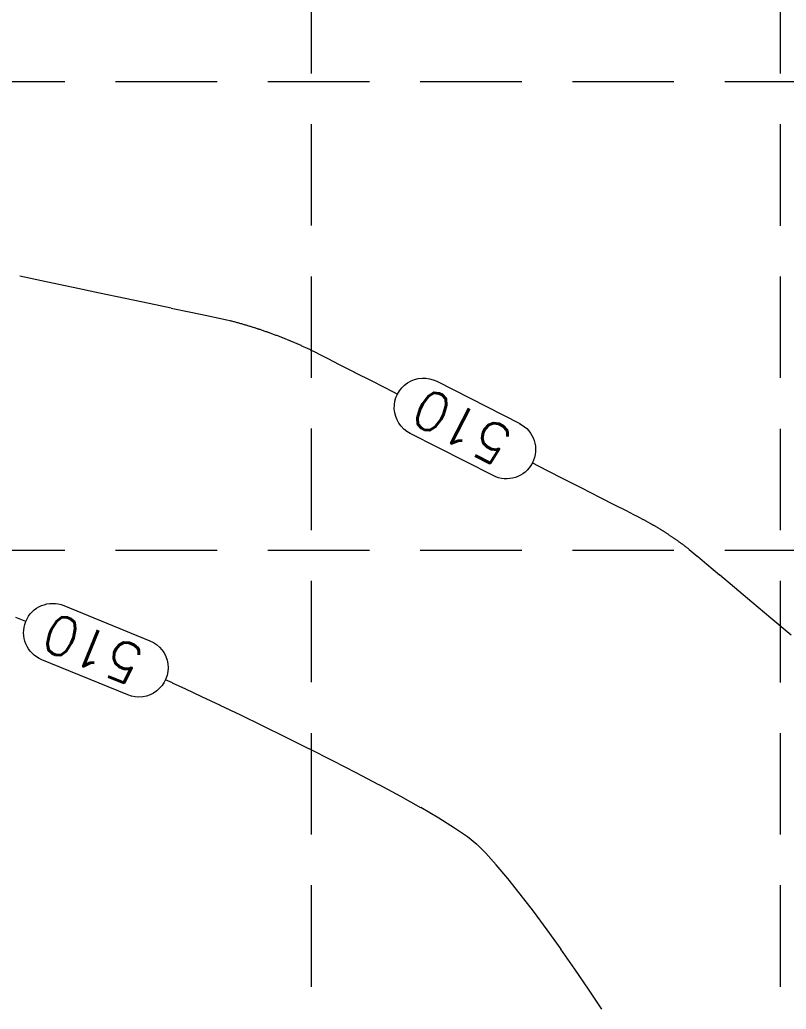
# Model space of a CAD drawing. Header units: feet. Extents: x -406 to 2003, y 7035 to 10885.
# Drawn here: x 581.1 to 679.2, y 10162.7 to 10289.4 of the extents above; entities that cross this region are included whole.
import ezdxf

# ---------------------------------------------------------------- set-up
doc = ezdxf.new("R2010")
doc.units = ezdxf.units.FT
doc.header["$LTSCALE"] = 40
doc.header["$MEASUREMENT"] = 0
doc.linetypes.add('HIDDEN', pattern=[0.375, 0.25, -0.125])
doc.layers.add('1 PROPOSED CONTOURS', color=35, linetype='Continuous', lineweight=0)
doc.layers.add('GRID', color=254, linetype='HIDDEN')
doc.styles.get("Standard").update_dxf_attribs({"font": 'ARIAL.TTF'})

msp = doc.modelspace()

# ---------------------------------------------------------------- linework, layer by layer
at = {"layer": '1 PROPOSED CONTOURS', "color": 35, "extrusion": (0.207976, 0.978134, 0), "elevation": 10153.21}
for points in [[(1564.73, 510), (1561.26, 510)], [(1561.27, 510), (1557.76, 510)]]:
    msp.add_lwpolyline(points, dxfattribs=at)
at = {"layer": '1 PROPOSED CONTOURS', "color": 35, "extrusion": (0.207978, 0.978133, 0), "elevation": 10153.2}
msp.add_lwpolyline([(1557.78, 510), (1554.31, 510)], dxfattribs=at)
at = {"layer": '1 PROPOSED CONTOURS', "color": 35, "elevation": 510}
for points in [[(591.32, 10254.45), (594.6, 10253.75)], [(597.69, 10253.1), (600.51, 10252.5)], [(602.99, 10251.97), (605.06, 10251.53)], [(605.06, 10251.53), (606.63, 10251.2)], [(608.46, 10250.78), (608.57, 10250.75)], [(608.57, 10250.75), (608.68, 10250.72)], [(608.8, 10250.69), (608.91, 10250.66)], [(609.37, 10250.53), (609.48, 10250.5)], [(610.16, 10250.3), (610.27, 10250.26)], [(610.83, 10250.09), (610.94, 10250.06)], [(611.39, 10249.91), (611.5, 10249.88)], [(611.5, 10249.88), (611.61, 10249.84)], [(611.61, 10249.84), (611.72, 10249.81)], [(612.05, 10249.7), (612.15, 10249.66)], [(612.15, 10249.66), (612.26, 10249.62)], [(612.26, 10249.62), (612.37, 10249.58)], [(612.37, 10249.58), (612.48, 10249.55)], [(612.81, 10249.43), (612.92, 10249.39)], [(613.02, 10249.36), (613.13, 10249.32)], [(613.13, 10249.32), (613.24, 10249.28)], [(613.45, 10249.2), (613.56, 10249.16)], [(613.77, 10249.08), (613.88, 10249.04)], [(613.99, 10249), (614.09, 10248.96)], [(615.04, 10248.59), (615.15, 10248.55)], [(615.15, 10248.55), (615.25, 10248.51)], [(615.46, 10248.42), (615.56, 10248.38)], [(615.87, 10248.25), (615.98, 10248.21)], [(615.98, 10248.21), (616.08, 10248.16)], [(616.08, 10248.16), (616.18, 10248.12)], [(616.18, 10248.12), (616.28, 10248.07)], [(616.28, 10248.07), (616.39, 10248.03)], [(616.39, 10248.03), (616.49, 10247.99)], [(616.49, 10247.99), (616.59, 10247.94)], [(616.59, 10247.94), (616.69, 10247.9)], [(616.79, 10247.85), (616.9, 10247.81)], [(616.9, 10247.81), (617, 10247.76)], [(617.1, 10247.72), (617.2, 10247.67)], [(617.2, 10247.67), (617.3, 10247.63)], [(617.4, 10247.58), (617.5, 10247.53)], [(617.7, 10247.44), (617.8, 10247.4)], [(618.89, 10246.87), (618.99, 10246.83)], [(618.99, 10246.83), (619.08, 10246.78)], [(619.08, 10246.78), (619.18, 10246.73)], [(619.28, 10246.68), (619.61, 10246.51)], [(620.55, 10246.03), (622.02, 10245.28)], [(622.02, 10245.28), (623.95, 10244.29)], [(626.27, 10243.11), (628.92, 10241.76)], [(646.75, 10232.66), (647.5, 10232.28)], [(647.5, 10232.28), (650.39, 10230.8)], [(650.39, 10230.8), (653.03, 10229.46)], [(655.35, 10228.27), (657.28, 10227.29)], [(660.16, 10225.82), (660.24, 10225.78)], [(660.24, 10225.78), (660.31, 10225.74)], [(660.31, 10225.74), (660.39, 10225.7)], [(660.69, 10225.55), (660.76, 10225.51)], [(661.2, 10225.27), (661.27, 10225.23)], [(661.64, 10225.03), (661.71, 10224.99)], [(661.78, 10224.95), (661.85, 10224.91)], [(661.85, 10224.91), (661.93, 10224.87)], [(662.21, 10224.7), (662.28, 10224.66)], [(662.5, 10224.54), (662.57, 10224.49)], [(662.64, 10224.45), (662.71, 10224.41)], [(662.92, 10224.28), (662.99, 10224.24)], [(663.05, 10224.2), (663.12, 10224.16)], [(663.26, 10224.07), (663.33, 10224.03)], [(663.47, 10223.94), (663.54, 10223.9)], [(663.54, 10223.9), (663.6, 10223.85)], [(663.67, 10223.81), (663.74, 10223.77)], [(663.88, 10223.68), (663.94, 10223.64)], [(664.01, 10223.59), (664.08, 10223.55)], [(664.15, 10223.51), (664.21, 10223.46)], [(664.21, 10223.46), (664.28, 10223.42)], [(664.35, 10223.37), (664.41, 10223.33)], [(664.41, 10223.33), (664.48, 10223.28)], [(664.68, 10223.15), (664.74, 10223.11)], [(664.81, 10223.06), (664.87, 10223.02)], [(665.13, 10222.83), (665.2, 10222.79)], [(665.26, 10222.74), (665.33, 10222.7)], [(665.39, 10222.65), (665.45, 10222.61)], [(665.52, 10222.56), (665.58, 10222.51)], [(665.65, 10222.47), (665.71, 10222.42)], [(666.27, 10222), (666.34, 10221.96)], [(666.46, 10221.86), (666.52, 10221.81)], [(666.52, 10221.81), (666.58, 10221.77)], [(666.64, 10221.72), (666.7, 10221.67)], [(666.77, 10221.62), (666.83, 10221.58)], [(670.69, 10218.34), (672.63, 10216.72)], [(674.84, 10214.86), (677.28, 10212.82)], [(581.87, 10212.34), (580.62, 10212.84)], [(600.68, 10204.46), (599.78, 10204.88)], [(604.43, 10202.69), (602.38, 10203.66)], [(618.14, 10196.03), (615.13, 10197.53)], [(624.19, 10192.96), (621.18, 10194.5)], [(642.12, 10181.18), (640.8, 10182.64)], [(645.2, 10177.42), (643.6, 10179.42)], [(646.88, 10175.21), (645.2, 10177.42)]]:
    msp.add_lwpolyline(points, dxfattribs=at)
at = {"layer": '1 PROPOSED CONTOURS', "color": 35, "extrusion": (0.207988, 0.978131, 0), "elevation": 10153.19}
msp.add_lwpolyline([(1551.06, 510), (1547.91, 510)], dxfattribs=at)
at = {"layer": '1 PROPOSED CONTOURS', "color": 35, "extrusion": (0.208011, 0.978126, 0), "elevation": 10153.15}
msp.add_lwpolyline([(1545.26, 510), (1542.72, 510)], dxfattribs=at)
at = {"layer": '1 PROPOSED CONTOURS', "color": 35, "extrusion": (0.208174, 0.978092, 0), "elevation": 10152.89}
msp.add_lwpolyline([(1540.69, 510), (1539.67, 510)], dxfattribs=at)
at = {"layer": '1 PROPOSED CONTOURS', "color": 35, "extrusion": (0.208661, 0.977988, 0), "elevation": 10152.13}
msp.add_lwpolyline([(1544.72, 510), (1544.35, 510)], dxfattribs=at)
at = {"layer": '1 PROPOSED CONTOURS', "color": 35, "extrusion": (0.248154, 0.968721, 0), "elevation": 10081.14}
msp.add_lwpolyline([(1954.82, 510), (1954.7, 510)], dxfattribs=at)
at = {"layer": '1 PROPOSED CONTOURS', "color": 35, "extrusion": (0.259968, 0.965617, 0), "elevation": 10056.51}
msp.add_lwpolyline([(2077.69, 510), (2077.57, 510)], dxfattribs=at)
at = {"layer": '1 PROPOSED CONTOURS', "color": 35, "extrusion": (0.256938, 0.966428, 0), "elevation": 10062.98}
msp.add_lwpolyline([(2046.03, 510), (2045.91, 510)], dxfattribs=at)
at = {"layer": '1 PROPOSED CONTOURS', "color": 35, "extrusion": (0.258732, 0.965949, 0), "elevation": 10059.16}
msp.add_lwpolyline([(2064.59, 510), (2064.47, 510)], dxfattribs=at)
at = {"layer": '1 PROPOSED CONTOURS', "color": 35, "extrusion": (0.264488, 0.964389, 0), "elevation": 10046.67}
msp.add_lwpolyline([(2124.18, 510), (2124.06, 510)], dxfattribs=at)
at = {"layer": '1 PROPOSED CONTOURS', "color": 35, "extrusion": (0.268262, 0.963346, 0), "elevation": 10038.28}
msp.add_lwpolyline([(2163.27, 510), (2163.15, 510)], dxfattribs=at)
at = {"layer": '1 PROPOSED CONTOURS', "color": 35, "extrusion": (0.270045, 0.962848, 0), "elevation": 10034.26}
msp.add_lwpolyline([(2181.73, 510), (2181.61, 510)], dxfattribs=at)
at = {"layer": '1 PROPOSED CONTOURS', "color": 35, "extrusion": (0.272035, 0.962287, 0), "elevation": 10029.72}
msp.add_lwpolyline([(2202.35, 510), (2202.24, 510)], dxfattribs=at)
at = {"layer": '1 PROPOSED CONTOURS', "color": 35, "extrusion": (0.273815, 0.961782, 0), "elevation": 10025.63}
msp.add_lwpolyline([(2220.79, 510), (2220.67, 510)], dxfattribs=at)
at = {"layer": '1 PROPOSED CONTOURS', "color": 35, "extrusion": (0.277584, 0.960701, 0), "elevation": 10016.85}
msp.add_lwpolyline([(2259.84, 510), (2259.73, 510)], dxfattribs=at)
at = {"layer": '1 PROPOSED CONTOURS', "color": 35, "extrusion": (0.27958, 0.960122, 0), "elevation": 10012.13}
msp.add_lwpolyline([(2280.54, 510), (2280.42, 510)], dxfattribs=at)
at = {"layer": '1 PROPOSED CONTOURS', "color": 35, "extrusion": (0.281353, 0.959604, 0), "elevation": 10007.9}
msp.add_lwpolyline([(2298.91, 510), (2298.79, 510)], dxfattribs=at)
at = {"layer": '1 PROPOSED CONTOURS', "color": 35, "extrusion": (0.283351, 0.959016, 0), "elevation": 10003.09}
msp.add_lwpolyline([(2319.63, 510), (2319.52, 510)], dxfattribs=at)
at = {"layer": '1 PROPOSED CONTOURS', "color": 35, "extrusion": (0.28512, 0.958492, 0), "elevation": 9998.79}
msp.add_lwpolyline([(2337.97, 510), (2337.85, 510)], dxfattribs=at)
at = {"layer": '1 PROPOSED CONTOURS', "color": 35, "extrusion": (0.287122, 0.957894, 0), "elevation": 9993.89}
msp.add_lwpolyline([(2358.73, 510), (2358.61, 510)], dxfattribs=at)
at = {"layer": '1 PROPOSED CONTOURS', "color": 35, "extrusion": (0.290891, 0.956756, 0), "elevation": 9984.53}
msp.add_lwpolyline([(2397.83, 510), (2397.71, 510)], dxfattribs=at)
at = {"layer": '1 PROPOSED CONTOURS', "color": 35, "extrusion": (0.292653, 0.956219, 0), "elevation": 9980.09}
msp.add_lwpolyline([(2416.1, 510), (2415.98, 510)], dxfattribs=at)
at = {"layer": '1 PROPOSED CONTOURS', "color": 35, "extrusion": (0.29466, 0.955602, 0), "elevation": 9975}
msp.add_lwpolyline([(2436.93, 510), (2436.81, 510)], dxfattribs=at)
at = {"layer": '1 PROPOSED CONTOURS', "color": 35, "extrusion": (0.296418, 0.955058, 0), "elevation": 9970.5}
msp.add_lwpolyline([(2455.16, 510), (2455.05, 510)], dxfattribs=at)
at = {"layer": '1 PROPOSED CONTOURS', "color": 35, "extrusion": (0.298427, 0.954432, 0), "elevation": 9965.31}
msp.add_lwpolyline([(2476.02, 510), (2475.91, 510)], dxfattribs=at)
at = {"layer": '1 PROPOSED CONTOURS', "color": 35, "extrusion": (0.302193, 0.953247, 0), "elevation": 9955.45}
msp.add_lwpolyline([(2515.12, 510), (2515, 510)], dxfattribs=at)
at = {"layer": '1 PROPOSED CONTOURS', "color": 35, "extrusion": (0.303944, 0.95269, 0), "elevation": 9950.82}
msp.add_lwpolyline([(2533.29, 510), (2533.17, 510)], dxfattribs=at)
at = {"layer": '1 PROPOSED CONTOURS', "color": 35, "extrusion": (0.305958, 0.952045, 0), "elevation": 9945.44}
msp.add_lwpolyline([(2554.21, 510), (2554.1, 510)], dxfattribs=at)
at = {"layer": '1 PROPOSED CONTOURS', "color": 35, "extrusion": (0.307705, 0.951482, 0), "elevation": 9940.73}
msp.add_lwpolyline([(2572.35, 510), (2572.23, 510)], dxfattribs=at)
at = {"layer": '1 PROPOSED CONTOURS', "color": 35, "extrusion": (0.315224, 0.949017, 0), "elevation": 9920.07}
msp.add_lwpolyline([(2650.46, 510), (2650.34, 510)], dxfattribs=at)
at = {"layer": '1 PROPOSED CONTOURS', "color": 35, "extrusion": (0.317246, 0.948343, 0), "elevation": 9914.4}
msp.add_lwpolyline([(2671.48, 510), (2671.36, 510)], dxfattribs=at)
at = {"layer": '1 PROPOSED CONTOURS', "color": 35, "extrusion": (0.318981, 0.947761, 0), "elevation": 9909.49}
msp.add_lwpolyline([(2689.51, 510), (2689.39, 510)], dxfattribs=at)
at = {"layer": '1 PROPOSED CONTOURS', "color": 35, "extrusion": (0.32852, 0.944497, 0), "elevation": 9881.88}
msp.add_lwpolyline([(2788.69, 510), (2788.58, 510)], dxfattribs=at)
at = {"layer": '1 PROPOSED CONTOURS', "color": 35, "extrusion": (0.330244, 0.943896, 0), "elevation": 9876.77}
msp.add_lwpolyline([(2806.62, 510), (2806.5, 510)], dxfattribs=at)
at = {"layer": '1 PROPOSED CONTOURS', "color": 35, "extrusion": (0.332274, 0.943183, 0), "elevation": 9870.71}
msp.add_lwpolyline([(2827.75, 510), (2827.64, 510)], dxfattribs=at)
at = {"layer": '1 PROPOSED CONTOURS', "color": 35, "extrusion": (0.336027, 0.941852, 0), "elevation": 9859.37}
msp.add_lwpolyline([(2866.8, 510), (2866.69, 510)], dxfattribs=at)
at = {"layer": '1 PROPOSED CONTOURS', "color": 35, "extrusion": (0.341491, 0.939885, 0), "elevation": 9842.56}
msp.add_lwpolyline([(2923.66, 510), (2923.55, 510)], dxfattribs=at)
at = {"layer": '1 PROPOSED CONTOURS', "color": 35, "extrusion": (0.343528, 0.939143, 0), "elevation": 9836.2}
msp.add_lwpolyline([(2944.88, 510), (2944.76, 510)], dxfattribs=at)
at = {"layer": '1 PROPOSED CONTOURS', "color": 35, "extrusion": (0.347275, 0.937763, 0), "elevation": 9824.36}
msp.add_lwpolyline([(2983.9, 510), (2983.79, 510)], dxfattribs=at)
at = {"layer": '1 PROPOSED CONTOURS', "color": 35, "extrusion": (0.348979, 0.93713, 0), "elevation": 9818.92}
msp.add_lwpolyline([(3001.64, 510), (3001.53, 510)], dxfattribs=at)
at = {"layer": '1 PROPOSED CONTOURS', "color": 35, "extrusion": (0.35272, 0.935729, 0), "elevation": 9806.85}
msp.add_lwpolyline([(3040.62, 510), (3040.51, 510)], dxfattribs=at)
at = {"layer": '1 PROPOSED CONTOURS', "color": 35, "extrusion": (0.356459, 0.934311, 0), "elevation": 9794.61}
msp.add_lwpolyline([(3079.58, 510), (3079.47, 510)], dxfattribs=at)
at = {"layer": '1 PROPOSED CONTOURS', "color": 35, "extrusion": (0.358504, 0.933528, 0), "elevation": 9787.85}
msp.add_lwpolyline([(3100.9, 510), (3100.79, 510)], dxfattribs=at)
at = {"layer": '1 PROPOSED CONTOURS', "color": 35, "extrusion": (0.360196, 0.932877, 0), "elevation": 9782.21}
msp.add_lwpolyline([(3118.53, 510), (3118.42, 510)], dxfattribs=at)
at = {"layer": '1 PROPOSED CONTOURS', "color": 35, "extrusion": (0.362242, 0.932084, 0), "elevation": 9775.35}
msp.add_lwpolyline([(3139.88, 510), (3139.76, 510)], dxfattribs=at)
at = {"layer": '1 PROPOSED CONTOURS', "color": 35, "extrusion": (0.36393, 0.931426, 0), "elevation": 9769.64}
msp.add_lwpolyline([(3157.47, 510), (3157.36, 510)], dxfattribs=at)
at = {"layer": '1 PROPOSED CONTOURS', "color": 35, "extrusion": (0.365978, 0.930623, 0), "elevation": 9762.67}
msp.add_lwpolyline([(3178.84, 510), (3178.73, 510)], dxfattribs=at)
at = {"layer": '1 PROPOSED CONTOURS', "color": 35, "extrusion": (0.367662, 0.929959, 0), "elevation": 9756.9}
msp.add_lwpolyline([(3196.39, 510), (3196.28, 510)], dxfattribs=at)
at = {"layer": '1 PROPOSED CONTOURS', "color": 35, "extrusion": (0.369712, 0.929146, 0), "elevation": 9749.83}
msp.add_lwpolyline([(3217.79, 510), (3217.67, 510)], dxfattribs=at)
at = {"layer": '1 PROPOSED CONTOURS', "color": 35, "extrusion": (0.371392, 0.928476, 0), "elevation": 9743.99}
msp.add_lwpolyline([(3235.3, 510), (3235.19, 510)], dxfattribs=at)
at = {"layer": '1 PROPOSED CONTOURS', "color": 35, "extrusion": (0.377171, 0.926143, 0), "elevation": 9723.64}
msp.add_lwpolyline([(3295.63, 510), (3295.52, 510)], dxfattribs=at)
at = {"layer": '1 PROPOSED CONTOURS', "color": 35, "extrusion": (0.378843, 0.925461, 0), "elevation": 9717.67}
msp.add_lwpolyline([(3313.07, 510), (3312.96, 510)], dxfattribs=at)
at = {"layer": '1 PROPOSED CONTOURS', "color": 35, "extrusion": (0.382565, 0.923929, 0), "elevation": 9704.26}
msp.add_lwpolyline([(3351.93, 510), (3351.82, 510)], dxfattribs=at)
at = {"layer": '1 PROPOSED CONTOURS', "color": 35, "extrusion": (0.38462, 0.923075, 0), "elevation": 9696.78}
msp.add_lwpolyline([(3373.41, 510), (3373.3, 510)], dxfattribs=at)
at = {"layer": '1 PROPOSED CONTOURS', "color": 35, "extrusion": (0.386284, 0.92238, 0), "elevation": 9690.68}
msp.add_lwpolyline([(3390.78, 510), (3390.66, 510)], dxfattribs=at)
at = {"layer": '1 PROPOSED CONTOURS', "color": 35, "extrusion": (0.403192, 0.915115, 0), "elevation": 9626.65}
msp.add_lwpolyline([(3567.53, 510), (3567.41, 510)], dxfattribs=at)
at = {"layer": '1 PROPOSED CONTOURS', "color": 35, "extrusion": (0.408535, 0.912743, 0), "elevation": 9605.64}
msp.add_lwpolyline([(3623.41, 510), (3623.3, 510)], dxfattribs=at)
at = {"layer": '1 PROPOSED CONTOURS', "color": 35, "extrusion": (0.414297, 0.910142, 0), "elevation": 9582.54}
msp.add_lwpolyline([(3683.73, 510), (3683.62, 510)], dxfattribs=at)
at = {"layer": '1 PROPOSED CONTOURS', "color": 35, "extrusion": (0.417992, 0.908451, 0), "elevation": 9567.49}
msp.add_lwpolyline([(3722.42, 510), (3722.31, 510)], dxfattribs=at)
at = {"layer": '1 PROPOSED CONTOURS', "color": 35, "extrusion": (0.419617, 0.907701, 0), "elevation": 9560.82}
msp.add_lwpolyline([(3739.42, 510), (3739.31, 510)], dxfattribs=at)
at = {"layer": '1 PROPOSED CONTOURS', "color": 35, "extrusion": (0.423304, 0.905988, 0), "elevation": 9545.53}
msp.add_lwpolyline([(3778.04, 510), (3777.93, 510)], dxfattribs=at)
at = {"layer": '1 PROPOSED CONTOURS', "color": 35, "extrusion": (0.425371, 0.905019, 0), "elevation": 9536.88}
msp.add_lwpolyline([(3799.71, 510), (3799.6, 510)], dxfattribs=at)
at = {"layer": '1 PROPOSED CONTOURS', "color": 35, "extrusion": (0.426987, 0.904258, 0), "elevation": 9530.08}
msp.add_lwpolyline([(3816.63, 510), (3816.52, 510)], dxfattribs=at)
at = {"layer": '1 PROPOSED CONTOURS', "color": 35, "extrusion": (0.429055, 0.903278, 0), "elevation": 9521.32}
msp.add_lwpolyline([(3838.32, 510), (3838.21, 510)], dxfattribs=at)
at = {"layer": '1 PROPOSED CONTOURS', "color": 35, "extrusion": (0.430666, 0.902511, 0), "elevation": 9514.46}
msp.add_lwpolyline([(3855.2, 510), (3855.09, 510)], dxfattribs=at)
at = {"layer": '1 PROPOSED CONTOURS', "color": 35, "extrusion": (0.432735, 0.901521, 0), "elevation": 9505.59}
msp.add_lwpolyline([(3876.9, 510), (3876.79, 510)], dxfattribs=at)
at = {"layer": '1 PROPOSED CONTOURS', "color": 35, "extrusion": (0.434342, 0.900748, 0), "elevation": 9498.66}
msp.add_lwpolyline([(3893.73, 510), (3893.62, 510)], dxfattribs=at)
at = {"layer": '1 PROPOSED CONTOURS', "color": 35, "extrusion": (0.436412, 0.899747, 0), "elevation": 9489.69}
msp.add_lwpolyline([(3915.45, 510), (3915.34, 510)], dxfattribs=at)
at = {"layer": '1 PROPOSED CONTOURS', "color": 35, "extrusion": (0.438014, 0.898968, 0), "elevation": 9482.7}
msp.add_lwpolyline([(3932.24, 510), (3932.13, 510)], dxfattribs=at)
at = {"layer": '1 PROPOSED CONTOURS', "color": 35, "extrusion": (0.440084, 0.897956, 0), "elevation": 9473.61}
msp.add_lwpolyline([(3953.97, 510), (3953.86, 510)], dxfattribs=at)
at = {"layer": '1 PROPOSED CONTOURS', "color": 35, "extrusion": (0.441682, 0.897172, 0), "elevation": 9466.56}
msp.add_lwpolyline([(3970.72, 510), (3970.61, 510)], dxfattribs=at)
at = {"layer": '1 PROPOSED CONTOURS', "color": 35, "extrusion": (0.449298, 0.893382, 0), "elevation": 9432.44}
msp.add_lwpolyline([(4050.67, 510), (4050.56, 510)], dxfattribs=at)
at = {"layer": '1 PROPOSED CONTOURS', "color": 35, "extrusion": (0.454524, 0.890734, 0), "elevation": 9408.55}
msp.add_lwpolyline([(4105.38, 510), (4104.32, 510)], dxfattribs=at)
at = {"layer": '1 PROPOSED CONTOURS', "color": 35, "extrusion": (0.454542, 0.890725, 0), "elevation": 9408.46}
msp.add_lwpolyline([(4100.7, 510), (4098.09, 510)], dxfattribs=at)
at = {"layer": '1 PROPOSED CONTOURS', "color": 35, "linetype": 'Continuous', "elevation": 510}
for points in [[(634.51, 10243.11), (645.12, 10237.7)], [(586.76, 10214.39), (597.78, 10209.88)], [(594.93, 10202.94), (583.92, 10207.44)]]:
    msp.add_lwpolyline(points, dxfattribs=at)
at = {"layer": '1 PROPOSED CONTOURS', "color": 35, "extrusion": (0.454545, 0.890724, 0), "elevation": 9408.45}
msp.add_lwpolyline([(4095.15, 510), (4094.53, 510)], dxfattribs=at)
at = {"layer": '1 PROPOSED CONTOURS', "color": 35, "linetype": 'Continuous', "extrusion": (0.454547, 0.890723, 0), "elevation": 9404.69}
msp.add_lwpolyline([(4078.9, 510), (4090.8, 510)], dxfattribs=at)
at = {"layer": '1 PROPOSED CONTOURS', "color": 35, "extrusion": (0.454547, 0.890723, 0), "elevation": 9408.44}
msp.add_lwpolyline([(4068.1, 510), (4065.5, 510)], dxfattribs=at)
at = {"layer": '1 PROPOSED CONTOURS', "color": 35, "extrusion": (0.454546, 0.890723, 0), "elevation": 9408.45}
msp.add_lwpolyline([(4063.32, 510), (4061.67, 510)], dxfattribs=at)
at = {"layer": '1 PROPOSED CONTOURS', "color": 35, "extrusion": (0.454543, 0.890725, 0), "elevation": 9408.46}
msp.add_lwpolyline([(4061.64, 510), (4060.59, 510)], dxfattribs=at)
at = {"layer": '1 PROPOSED CONTOURS', "color": 35, "extrusion": (0.45453, 0.890731, 0), "elevation": 9408.52}
msp.add_lwpolyline([(4060.45, 510), (4060.08, 510)], dxfattribs=at)
at = {"layer": '1 PROPOSED CONTOURS', "color": 35, "extrusion": (0.451917, 0.89206, 0), "elevation": 9420.38}
msp.add_lwpolyline([(4032.48, 510), (4032.4, 510)], dxfattribs=at)
at = {"layer": '1 PROPOSED CONTOURS', "color": 35, "extrusion": (0.452072, 0.891981, 0), "elevation": 9419.68}
msp.add_lwpolyline([(4034.04, 510), (4033.96, 510)], dxfattribs=at)
at = {"layer": '1 PROPOSED CONTOURS', "color": 35, "extrusion": (0.45954, 0.888157, 0), "elevation": 9385.5}
msp.add_lwpolyline([(4112.59, 510), (4112.5, 510)], dxfattribs=at)
at = {"layer": '1 PROPOSED CONTOURS', "color": 35, "extrusion": (0.461848, 0.886959, 0), "elevation": 9374.78}
msp.add_lwpolyline([(4136.9, 510), (4136.81, 510)], dxfattribs=at)
at = {"layer": '1 PROPOSED CONTOURS', "color": 35, "extrusion": (0.463013, 0.886351, 0), "elevation": 9369.33}
msp.add_lwpolyline([(4149.13, 510), (4149.04, 510)], dxfattribs=at)
at = {"layer": '1 PROPOSED CONTOURS', "color": 35, "extrusion": (0.465321, 0.885142, 0), "elevation": 9358.49}
msp.add_lwpolyline([(4173.44, 510), (4173.36, 510)], dxfattribs=at)
at = {"layer": '1 PROPOSED CONTOURS', "color": 35, "extrusion": (0.46879, 0.88331, 0), "elevation": 9342.05}
msp.add_lwpolyline([(4209.96, 510), (4209.87, 510)], dxfattribs=at)
at = {"layer": '1 PROPOSED CONTOURS', "color": 35, "extrusion": (0.469948, 0.882694, 0), "elevation": 9336.52}
msp.add_lwpolyline([(4222.12, 510), (4222.04, 510)], dxfattribs=at)
at = {"layer": '1 PROPOSED CONTOURS', "color": 35, "extrusion": (0.472255, 0.881462, 0), "elevation": 9325.44}
msp.add_lwpolyline([(4246.44, 510), (4246.36, 510)], dxfattribs=at)
at = {"layer": '1 PROPOSED CONTOURS', "color": 35, "extrusion": (0.47341, 0.880842, 0), "elevation": 9319.87}
msp.add_lwpolyline([(4258.58, 510), (4258.49, 510)], dxfattribs=at)
at = {"layer": '1 PROPOSED CONTOURS', "color": 35, "extrusion": (0.475716, 0.879599, 0), "elevation": 9308.68}
msp.add_lwpolyline([(4282.9, 510), (4282.82, 510)], dxfattribs=at)
at = {"layer": '1 PROPOSED CONTOURS', "color": 35, "extrusion": (0.476867, 0.878975, 0), "elevation": 9303.06}
msp.add_lwpolyline([(4295, 510), (4294.92, 510)], dxfattribs=at)
at = {"layer": '1 PROPOSED CONTOURS', "color": 35, "extrusion": (0.480321, 0.877093, 0), "elevation": 9286.1}
msp.add_lwpolyline([(4331.39, 510), (4331.31, 510)], dxfattribs=at)
at = {"layer": '1 PROPOSED CONTOURS', "color": 35, "extrusion": (0.482626, 0.875826, 0), "elevation": 9274.67}
msp.add_lwpolyline([(4355.72, 510), (4355.64, 510)], dxfattribs=at)
at = {"layer": '1 PROPOSED CONTOURS', "color": 35, "extrusion": (0.48377, 0.875195, 0), "elevation": 9268.97}
msp.add_lwpolyline([(4367.75, 510), (4367.67, 510)], dxfattribs=at)
at = {"layer": '1 PROPOSED CONTOURS', "color": 35, "extrusion": (0.486075, 0.873917, 0), "elevation": 9257.43}
msp.add_lwpolyline([(4392.08, 510), (4392, 510)], dxfattribs=at)
at = {"layer": '1 PROPOSED CONTOURS', "color": 35, "extrusion": (0.487216, 0.873282, 0), "elevation": 9251.69}
msp.add_lwpolyline([(4404.08, 510), (4404, 510)], dxfattribs=at)
at = {"layer": '1 PROPOSED CONTOURS', "color": 35, "extrusion": (0.490657, 0.871353, 0), "elevation": 9234.25}
msp.add_lwpolyline([(4440.38, 510), (4440.29, 510)], dxfattribs=at)
at = {"layer": '1 PROPOSED CONTOURS', "color": 35, "extrusion": (0.496395, 0.868096, 0), "elevation": 9204.75}
msp.add_lwpolyline([(4500.96, 510), (4500.88, 510)], dxfattribs=at)
at = {"layer": '1 PROPOSED CONTOURS', "color": 35, "extrusion": (0.497526, 0.867449, 0), "elevation": 9198.88}
msp.add_lwpolyline([(4512.86, 510), (4512.78, 510)], dxfattribs=at)
at = {"layer": '1 PROPOSED CONTOURS', "color": 35, "extrusion": (0.499827, 0.866125, 0), "elevation": 9186.86}
msp.add_lwpolyline([(4537.19, 510), (4537.1, 510)], dxfattribs=at)
at = {"layer": '1 PROPOSED CONTOURS', "color": 35, "extrusion": (0.500953, 0.865474, 0), "elevation": 9180.95}
msp.add_lwpolyline([(4549.05, 510), (4548.97, 510)], dxfattribs=at)
at = {"layer": '1 PROPOSED CONTOURS', "color": 35, "extrusion": (0.504376, 0.863484, 0), "elevation": 9162.87}
msp.add_lwpolyline([(4585.21, 510), (4585.12, 510)], dxfattribs=at)
at = {"layer": '1 PROPOSED CONTOURS', "color": 35, "extrusion": (0.506676, 0.862137, 0), "elevation": 9150.62}
msp.add_lwpolyline([(4609.52, 510), (4609.44, 510)], dxfattribs=at)
at = {"layer": '1 PROPOSED CONTOURS', "color": 35, "extrusion": (0.507795, 0.861478, 0), "elevation": 9144.62}
msp.add_lwpolyline([(4621.32, 510), (4621.24, 510)], dxfattribs=at)
at = {"layer": '1 PROPOSED CONTOURS', "color": 35, "extrusion": (0.511209, 0.859457, 0), "elevation": 9126.22}
msp.add_lwpolyline([(4657.4, 510), (4657.32, 510)], dxfattribs=at)
at = {"layer": '1 PROPOSED CONTOURS', "color": 35, "extrusion": (0.514618, 0.85742, 0), "elevation": 9107.65}
msp.add_lwpolyline([(4693.44, 510), (4693.36, 510)], dxfattribs=at)
at = {"layer": '1 PROPOSED CONTOURS', "color": 35, "extrusion": (0.516913, 0.856038, 0), "elevation": 9095.04}
msp.add_lwpolyline([(4717.75, 510), (4717.67, 510)], dxfattribs=at)
at = {"layer": '1 PROPOSED CONTOURS', "color": 35, "extrusion": (0.518022, 0.855368, 0), "elevation": 9088.92}
msp.add_lwpolyline([(4729.45, 510), (4729.36, 510)], dxfattribs=at)
at = {"layer": '1 PROPOSED CONTOURS', "color": 35, "extrusion": (0.521421, 0.8533, 0), "elevation": 9070.04}
msp.add_lwpolyline([(4765.41, 510), (4765.32, 510)], dxfattribs=at)
at = {"layer": '1 PROPOSED CONTOURS', "color": 35, "extrusion": (0.524815, 0.851216, 0), "elevation": 9050.99}
msp.add_lwpolyline([(4801.33, 510), (4801.25, 510)], dxfattribs=at)
at = {"layer": '1 PROPOSED CONTOURS', "color": 35, "extrusion": (0.527106, 0.849799, 0), "elevation": 9038.02}
msp.add_lwpolyline([(4825.61, 510), (4825.53, 510)], dxfattribs=at)
at = {"layer": '1 PROPOSED CONTOURS', "color": 35, "extrusion": (0.530494, 0.847689, 0), "elevation": 9018.69}
msp.add_lwpolyline([(4861.48, 510), (4861.4, 510)], dxfattribs=at)
at = {"layer": '1 PROPOSED CONTOURS', "color": 35, "extrusion": (0.531588, 0.847003, 0), "elevation": 9012.4}
msp.add_lwpolyline([(4873.04, 510), (4872.96, 510)], dxfattribs=at)
at = {"layer": '1 PROPOSED CONTOURS', "color": 35, "extrusion": (0.537253, 0.843421, 0), "elevation": 8979.54}
msp.add_lwpolyline([(4933.1, 510), (4933.02, 510)], dxfattribs=at)
at = {"layer": '1 PROPOSED CONTOURS', "color": 35, "extrusion": (0.540624, 0.841264, 0), "elevation": 8959.72}
msp.add_lwpolyline([(4968.84, 510), (4968.76, 510)], dxfattribs=at)
at = {"layer": '1 PROPOSED CONTOURS', "color": 35, "extrusion": (0.541707, 0.840567, 0), "elevation": 8953.32}
msp.add_lwpolyline([(4980.29, 510), (4980.21, 510)], dxfattribs=at)
at = {"layer": '1 PROPOSED CONTOURS', "color": 35, "extrusion": (0.545069, 0.838391, 0), "elevation": 8933.3}
msp.add_lwpolyline([(5015.95, 510), (5015.87, 510)], dxfattribs=at)
at = {"layer": '1 PROPOSED CONTOURS', "color": 35, "extrusion": (0.548426, 0.836199, 0), "elevation": 8913.12}
msp.add_lwpolyline([(5051.56, 510), (5051.48, 510)], dxfattribs=at)
at = {"layer": '1 PROPOSED CONTOURS', "color": 35, "extrusion": (0.554055, 0.83248, 0), "elevation": 8878.84}
msp.add_lwpolyline([(5111.33, 510), (5111.25, 510)], dxfattribs=at)
at = {"layer": '1 PROPOSED CONTOURS', "color": 35, "extrusion": (0.558462, 0.82953, 0), "elevation": 8851.61}
msp.add_lwpolyline([(5158.11, 510), (5158.03, 510)], dxfattribs=at)
at = {"layer": '1 PROPOSED CONTOURS', "color": 35, "extrusion": (0.560736, 0.827995, 0), "elevation": 8837.42}
msp.add_lwpolyline([(5182.3, 510), (5182.22, 510)], dxfattribs=at)
at = {"layer": '1 PROPOSED CONTOURS', "color": 35, "extrusion": (0.561796, 0.827276, 0), "elevation": 8830.78}
msp.add_lwpolyline([(5193.53, 510), (5193.45, 510)], dxfattribs=at)
at = {"layer": '1 PROPOSED CONTOURS', "color": 35, "extrusion": (0.565123, 0.825006, 0), "elevation": 8809.79}
msp.add_lwpolyline([(5228.9, 510), (5228.82, 510)], dxfattribs=at)
at = {"layer": '1 PROPOSED CONTOURS', "color": 35, "extrusion": (0.568445, 0.822721, 0), "elevation": 8788.64}
msp.add_lwpolyline([(5264.22, 510), (5264.14, 510)], dxfattribs=at)
at = {"layer": '1 PROPOSED CONTOURS', "color": 35, "extrusion": (0.570712, 0.82115, 0), "elevation": 8774.08}
msp.add_lwpolyline([(5288.36, 510), (5288.28, 510)], dxfattribs=at)
at = {"layer": '1 PROPOSED CONTOURS', "color": 35, "extrusion": (0.57176, 0.820421, 0), "elevation": 8767.32}
msp.add_lwpolyline([(5299.48, 510), (5299.4, 510)], dxfattribs=at)
at = {"layer": '1 PROPOSED CONTOURS', "color": 35, "extrusion": (0.574025, 0.818838, 0), "elevation": 8752.65}
msp.add_lwpolyline([(5323.61, 510), (5323.53, 510)], dxfattribs=at)
at = {"layer": '1 PROPOSED CONTOURS', "color": 35, "extrusion": (0.577332, 0.81651, 0), "elevation": 8731.04}
msp.add_lwpolyline([(5358.8, 510), (5358.72, 510)], dxfattribs=at)
at = {"layer": '1 PROPOSED CONTOURS', "color": 35, "extrusion": (0.580633, 0.814166, 0), "elevation": 8709.28}
msp.add_lwpolyline([(5393.94, 510), (5393.87, 510)], dxfattribs=at)
at = {"layer": '1 PROPOSED CONTOURS', "color": 35, "extrusion": (0.583927, 0.811806, 0), "elevation": 8687.35}
msp.add_lwpolyline([(5429.03, 510), (5428.95, 510)], dxfattribs=at)
at = {"layer": '1 PROPOSED CONTOURS', "color": 35, "extrusion": (0.587214, 0.809432, 0), "elevation": 8665.26}
msp.add_lwpolyline([(5464.06, 510), (5463.98, 510)], dxfattribs=at)
at = {"layer": '1 PROPOSED CONTOURS', "color": 35, "extrusion": (0.590495, 0.807041, 0), "elevation": 8643.01}
msp.add_lwpolyline([(5499.04, 510), (5498.96, 510)], dxfattribs=at)
at = {"layer": '1 PROPOSED CONTOURS', "color": 35, "extrusion": (0.59152, 0.80629, 0), "elevation": 8636.02}
msp.add_lwpolyline([(5509.94, 510), (5509.86, 510)], dxfattribs=at)
at = {"layer": '1 PROPOSED CONTOURS', "color": 35, "extrusion": (0.59377, 0.804635, 0), "elevation": 8620.6}
msp.add_lwpolyline([(5533.95, 510), (5533.87, 510)], dxfattribs=at)
at = {"layer": '1 PROPOSED CONTOURS', "color": 35, "extrusion": (0.594791, 0.803881, 0), "elevation": 8613.57}
msp.add_lwpolyline([(5544.82, 510), (5544.74, 510)], dxfattribs=at)
at = {"layer": '1 PROPOSED CONTOURS', "color": 35, "extrusion": (0.597037, 0.802214, 0), "elevation": 8598.02}
msp.add_lwpolyline([(5568.81, 510), (5568.73, 510)], dxfattribs=at)
at = {"layer": '1 PROPOSED CONTOURS', "color": 35, "extrusion": (0.598054, 0.801456, 0), "elevation": 8590.95}
msp.add_lwpolyline([(5579.64, 510), (5579.56, 510)], dxfattribs=at)
at = {"layer": '1 PROPOSED CONTOURS', "color": 35, "extrusion": (0.600298, 0.799777, 0), "elevation": 8575.28}
msp.add_lwpolyline([(5603.61, 510), (5603.53, 510)], dxfattribs=at)
at = {"layer": '1 PROPOSED CONTOURS', "color": 35, "extrusion": (0.601311, 0.799015, 0), "elevation": 8568.17}
msp.add_lwpolyline([(5614.4, 510), (5614.32, 510)], dxfattribs=at)
at = {"layer": '1 PROPOSED CONTOURS', "color": 35, "extrusion": (0.603552, 0.797324, 0), "elevation": 8552.38}
msp.add_lwpolyline([(5638.35, 510), (5638.27, 510)], dxfattribs=at)
at = {"layer": '1 PROPOSED CONTOURS', "color": 35, "extrusion": (0.606799, 0.794856, 0), "elevation": 8529.31}
msp.add_lwpolyline([(5673.03, 510), (5672.95, 510)], dxfattribs=at)
at = {"layer": '1 PROPOSED CONTOURS', "color": 35, "extrusion": (0.607804, 0.794087, 0), "elevation": 8522.13}
msp.add_lwpolyline([(5683.74, 510), (5683.66, 510)], dxfattribs=at)
at = {"layer": '1 PROPOSED CONTOURS', "color": 35, "extrusion": (0.613271, 0.789873, 0), "elevation": 8482.69}
msp.add_lwpolyline([(5742.2, 510), (5742.12, 510)], dxfattribs=at)
at = {"layer": '1 PROPOSED CONTOURS', "color": 35, "extrusion": (0.614769, 0.788707, 0), "elevation": 8471.78}
msp.add_lwpolyline([(5758.13, 510), (5758.05, 510)], dxfattribs=at)
at = {"layer": '1 PROPOSED CONTOURS', "color": 35, "extrusion": (0.642051, 0.766662, 0), "elevation": 8264.63}
msp.add_lwpolyline([(6051.54, 510), (6051.19, 510)], dxfattribs=at)
at = {"layer": '1 PROPOSED CONTOURS', "color": 35, "extrusion": (0.64216, 0.766571, 0), "elevation": 8263.77}
msp.add_lwpolyline([(6052.36, 510), (6051.36, 510)], dxfattribs=at)
at = {"layer": '1 PROPOSED CONTOURS', "color": 35, "extrusion": (0.642182, 0.766552, 0), "elevation": 8263.6}
msp.add_lwpolyline([(6051.59, 510), (6050, 510)], dxfattribs=at)
at = {"layer": '1 PROPOSED CONTOURS', "color": 35, "extrusion": (0.642191, 0.766545, 0), "elevation": 8263.52}
msp.add_lwpolyline([(6050.1, 510), (6048.01, 510)], dxfattribs=at)
at = {"layer": '1 PROPOSED CONTOURS', "color": 35, "extrusion": (0.642199, 0.766538, 0), "elevation": 8263.46}
msp.add_lwpolyline([(6045.58, 510), (6042.69, 510)], dxfattribs=at)
at = {"layer": '1 PROPOSED CONTOURS', "color": 35, "extrusion": (0.642203, 0.766534, 0), "elevation": 8263.43}
msp.add_lwpolyline([(6039.55, 510), (6036.15, 510)], dxfattribs=at)
at = {"layer": '1 PROPOSED CONTOURS', "color": 35, "extrusion": (0.424576, 0.905392, 0), "elevation": 9494.07}
msp.add_lwpolyline([(3786.84, 510), (3788.72, 510)], dxfattribs=at)
at = {"layer": '1 PROPOSED CONTOURS', "color": 35, "extrusion": (0.42957, 0.903033, 0), "elevation": 9473.02}
msp.add_lwpolyline([(3834.34, 510), (3836.95, 510)], dxfattribs=at)
at = {"layer": '1 PROPOSED CONTOURS', "color": 35, "extrusion": (0.432578, 0.901596, 0), "elevation": 9460.18}
msp.add_lwpolyline([(3863.01, 510), (3865.9, 510)], dxfattribs=at)
at = {"layer": '1 PROPOSED CONTOURS', "color": 35, "extrusion": (0.436022, 0.899936, 0), "elevation": 9445.35}
msp.add_lwpolyline([(3896.03, 510), (3899.14, 510)], dxfattribs=at)
at = {"layer": '1 PROPOSED CONTOURS', "color": 35, "extrusion": (0.44, 0.897998, 0), "elevation": 9428.01}
msp.add_lwpolyline([(3934.53, 510), (3937.8, 510)], dxfattribs=at)
at = {"layer": '1 PROPOSED CONTOURS', "color": 35, "extrusion": (0.450147, 0.892955, 0), "elevation": 9382.85}
msp.add_lwpolyline([(4034.34, 510), (4037.74, 510)], dxfattribs=at)
at = {"layer": '1 PROPOSED CONTOURS', "color": 35, "extrusion": (0.464837, 0.885396, 0), "elevation": 9314.95}
msp.add_lwpolyline([(4182.12, 510), (4185.41, 510)], dxfattribs=at)
at = {"layer": '1 PROPOSED CONTOURS', "color": 35, "extrusion": (0.474953, 0.880011, 0), "elevation": 9266.42}
msp.add_lwpolyline([(4285.43, 510), (4288.58, 510)], dxfattribs=at)
at = {"layer": '1 PROPOSED CONTOURS', "color": 35, "extrusion": (0.487967, 0.872862, 0), "elevation": 9201.76}
msp.add_lwpolyline([(4419.6, 510), (4422.55, 510)], dxfattribs=at)
at = {"layer": '1 PROPOSED CONTOURS', "color": 35, "extrusion": (0.505321, 0.862932, 0), "elevation": 9111.56}
msp.add_lwpolyline([(4600, 510), (4602.69, 510)], dxfattribs=at)
at = {"layer": '1 PROPOSED CONTOURS', "color": 35, "extrusion": (0.529573, 0.848265, 0), "elevation": 8977.54}
msp.add_lwpolyline([(4854, 510), (4856.36, 510)], dxfattribs=at)
at = {"layer": '1 PROPOSED CONTOURS', "color": 35, "extrusion": (0.565717, 0.8246, 0), "elevation": 8759.51}
msp.add_lwpolyline([(5235.23, 510), (5237.22, 510)], dxfattribs=at)
at = {"layer": '1 PROPOSED CONTOURS', "color": 35, "extrusion": (0.624739, 0.780834, 0), "elevation": 8351.45}
msp.add_lwpolyline([(5862.74, 510), (5864.3, 510)], dxfattribs=at)
at = {"layer": '1 PROPOSED CONTOURS', "color": 35, "extrusion": (0.701096, 0.713067, 0), "elevation": 7710.17}
msp.add_lwpolyline([(6682.08, 510), (6683.68, 510)], dxfattribs=at)
at = {"layer": '1 PROPOSED CONTOURS', "color": 35, "extrusion": (0.765464, 0.643479, 0), "elevation": 7042.89}
msp.add_lwpolyline([(7377.84, 510), (7380.14, 510)], dxfattribs=at)
at = {"layer": '1 PROPOSED CONTOURS', "color": 35, "extrusion": (0.804553, 0.593881, 0), "elevation": 6563.32}
msp.add_lwpolyline([(7799.38, 510), (7802.32, 510)], dxfattribs=at)
at = {"layer": '1 PROPOSED CONTOURS', "color": 35, "extrusion": (0.812985, 0.582285, 0), "elevation": 6450.82}
msp.add_lwpolyline([(7889.62, 510), (7892.68, 510)], dxfattribs=at)
at = {"layer": '1 PROPOSED CONTOURS', "color": 35, "extrusion": (0.820538, 0.571592, 0), "elevation": 6346.98}
msp.add_lwpolyline([(7970.28, 510), (7973.4, 510)], dxfattribs=at)
at = {"layer": '1 PROPOSED CONTOURS', "color": 35, "extrusion": (0.827668, 0.561218, 0), "elevation": 6246.15}
msp.add_lwpolyline([(8046.43, 510), (8049.54, 510)], dxfattribs=at)
at = {"layer": '1 PROPOSED CONTOURS', "color": 35, "extrusion": (0.834754, 0.550624, 0), "elevation": 6143.09}
msp.add_lwpolyline([(8122.32, 510), (8125.38, 510)], dxfattribs=at)
at = {"layer": '1 PROPOSED CONTOURS', "color": 35, "linetype": 'Continuous', "extrusion": (0, 0, -1)}
for centre, start, end in [((-632.81, 10239.77, -510), 297.0358, 117.0358), ((-643.41, 10234.36, -510), 117.0358, 297.0358), ((-585.34, 10210.91, -510), 292.257, 112.257), ((-596.35, 10206.41, -510), 112.257, 292.257)]:
    msp.add_arc(centre, 3.75, start, end, dxfattribs=at)
at = {"layer": 'GRID', "color": 252, "linetype": 'HIDDEN', "lineweight": 0, "ltscale": 1.3}
for p, q in [((618.47, 7338.05), (618.47, 10822.14)), ((678.53, 7338.04), (678.53, 10822.14)), ((-342.62, 10281.52), (1939.97, 10281.52)), ((-342.62, 10221.46), (1939.97, 10221.46))]:
    msp.add_line(p, q, dxfattribs=at)

# ---------------------------------------------------------------- texts
at = {"layer": '1 PROPOSED CONTOURS', "color": 35, "linetype": 'Continuous', "char_height": 5, "width": 17.8571, "attachment_point": 1}
for insert, rotation in [((642.28, 10232.14, 510), 152.9642), ((595.41, 10204.09, 510), 157.743)]:
    msp.add_mtext('\\Fsimplex.shx;\\W1.0000000000;\\T1.0000000000;\\o\\l510', dxfattribs=dict(at, insert=insert, rotation=rotation))

doc.saveas('drawing.dxf')
